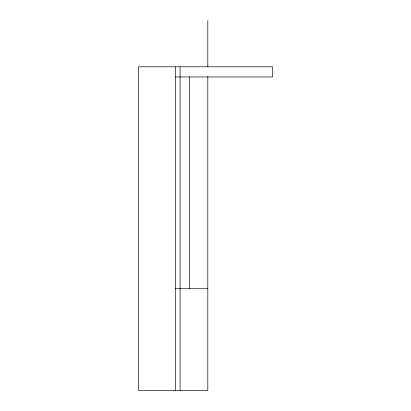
<?xml version="1.0" encoding="UTF-8"?>
<svg xmlns="http://www.w3.org/2000/svg" width="411" height="411" viewBox="0 0 411 411"><rect width="100%" height="100%" fill="white"/><g stroke="black" fill="none" stroke-linecap="round" stroke-linejoin="round"><path stroke-width="0.62" d="M175.446 76.96L272.544 76.96L272.544 66.788L138.456 66.788L138.456 390.45L207.812 390.45L207.812 76.42M175.446 288.728L207.812 288.728M207.812 20.55L207.812 66.788M189.317 76.96L189.317 288.728M180.069 66.788L180.069 390.45M175.446 66.788L175.446 390.45"/></g></svg>
